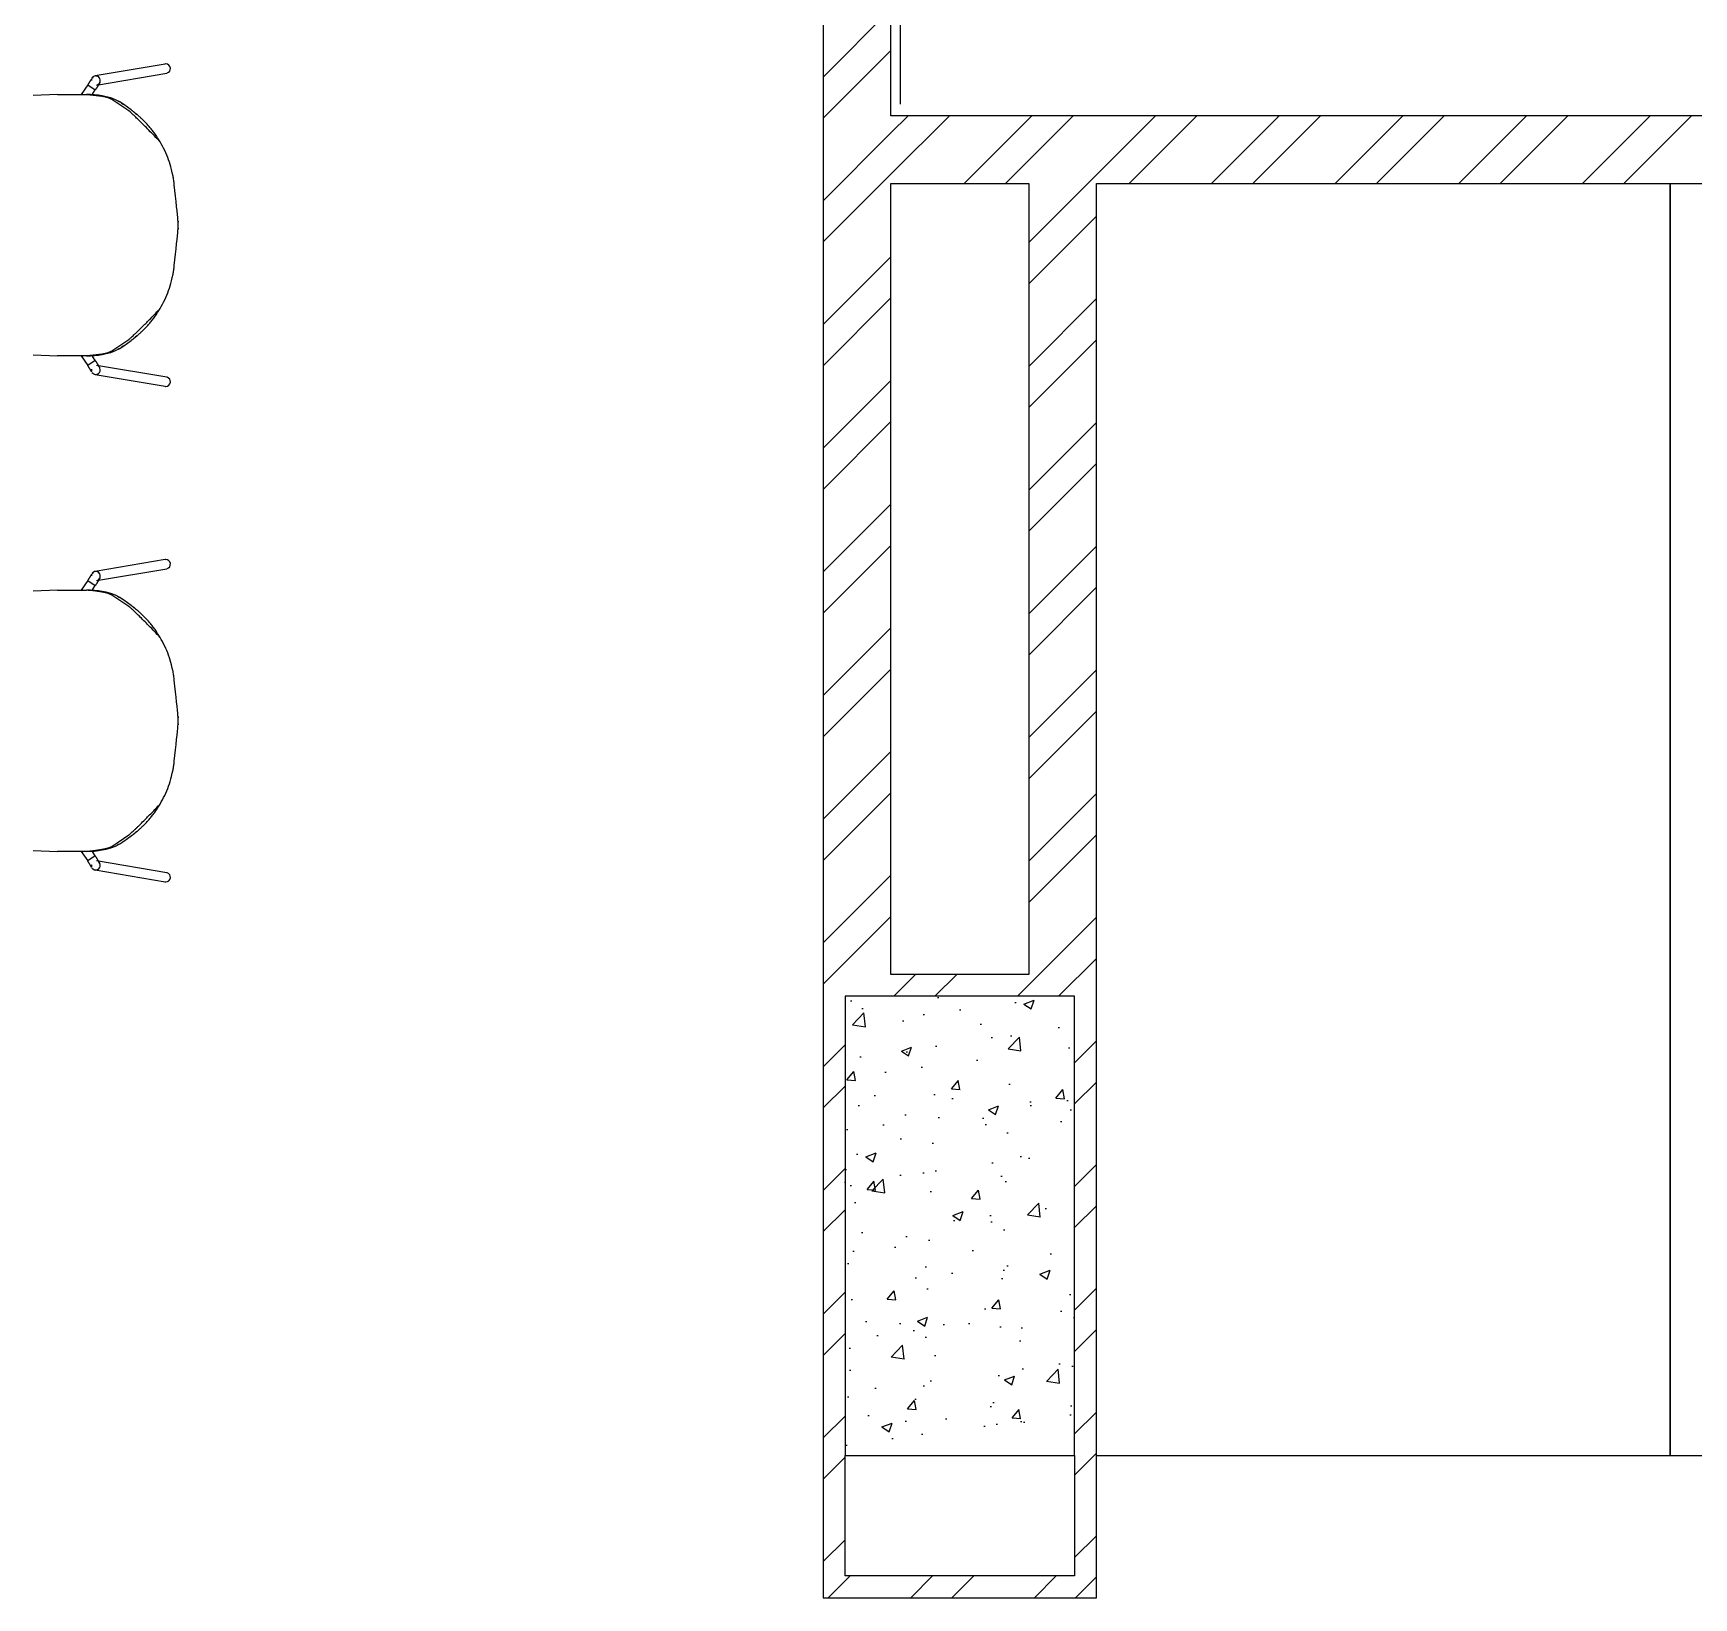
# Model space of a CAD drawing. Extents: x 6433 to 75181, y -2986 to 56414.
# Drawn here: x 31248 to 34142, y 13836 to 16562 of the extents above; entities that cross this region are included whole.
import ezdxf

# ---------------------------------------------------------------- set-up
doc = ezdxf.new("R2010")
doc.units = 0
doc.header["$MEASUREMENT"] = 0
for name, color, linetype in [('A-Column__Concrete', 7, 'CONTINUOUS'), ('A-Furniture', 252, 'CONTINUOUS'), ('A-Hatch__Brick', 2, 'CONTINUOUS'), ('A-Hatch__Concrete', 252, 'CONTINUOUS'), ('A-Wall__Brick', 6, 'CONTINUOUS')]:
    doc.layers.add(name, color=color, linetype=linetype)
pattern_1 = [(45, (8381.06, 65736.02), (-107.76307, 107.76307), []), (45, (8452.9, 65736.02), (-107.76307, 107.76307), [])]

msp = doc.modelspace()

# ---------------------------------------------------------------- hatches: boundary and pattern name
at = {"layer": 'A-Hatch__Brick'}
h = msp.add_hatch(dxfattribs=at)
h.set_pattern_fill('ANSI32', color=256, scale=16, style=0)
h.set_pattern_definition(pattern_1)
h.paths.add_polyline_path([(32742.8, 22300.9), (32742.8, 22418.9), (32624.8, 22418.9), (32624.8, 20125.9), (32742.8, 20125.9), (32742.8, 20163.9), (32662.8, 20163.9), (32662.8, 20963.9), (32742.8, 20963.9), (32742.8, 21615.5)])
h.paths.add_polyline_path([(32742.8, 16589.3), (32742.8, 17323.9), (32624.8, 17323.9), (32624.8, 14883.9), (32742.8, 14883.9), (32742.8, 16417.9)])
h = msp.add_hatch(dxfattribs=at)
h.set_pattern_fill('ANSI32', color=256, scale=16, style=0)
h.set_pattern_definition(pattern_1)
h.paths.add_polyline_path([(39682.8, 16417.9), (32742.8, 16417.9), (32742.8, 16299.9), (39682.8, 16299.9)])
h = msp.add_hatch(dxfattribs=at)
h.set_pattern_fill('ANSI32', color=256, scale=16, style=0)
h.set_pattern_definition(pattern_1)
h.paths.add_polyline_path([(33100.8, 16299.9), (32982.8, 16299.9), (32982.8, 14921.9), (33100.8, 14921.9)])
h = msp.add_hatch(dxfattribs=at)
h.set_pattern_fill('ANSI32', color=256, scale=16, style=0)
h.set_pattern_definition(pattern_1)
h.paths.add_polyline_path([(33062.8, 14921.9), (32742.8, 14921.9), (32742.8, 14883.9), (33062.8, 14883.9)])
h = msp.add_hatch(dxfattribs=at)
h.set_pattern_fill('ANSI32', color=256, scale=16, style=0)
h.set_pattern_definition(pattern_1)
h.paths.add_polyline_path([(33100.8, 14921.9), (33062.8, 14921.9), (33062.8, 13873.9), (33100.8, 13873.9), (33100.8, 14883.9)])
h = msp.add_hatch(dxfattribs=at)
h.set_pattern_fill('ANSI32', color=256, scale=16, style=0)
h.set_pattern_definition(pattern_1)
h.paths.add_polyline_path([(32662.8, 14883.9), (32624.8, 14883.9), (32624.8, 13835.9), (32662.8, 13835.9), (32662.8, 14578.8)])
h = msp.add_hatch(dxfattribs=at)
h.set_pattern_fill('ANSI32', color=256, scale=16, style=0)
h.set_pattern_definition(pattern_1)
h.paths.add_polyline_path([(33100.8, 13873.9), (32662.8, 13873.9), (32662.8, 13835.9), (33100.8, 13835.9)])
at = {"layer": 'A-Hatch__Concrete'}
h = msp.add_hatch(dxfattribs=at)
h.set_pattern_fill('AR-CONC', color=256, style=0)
h.set_pattern_definition([(50, (8381.06, 65736.02), (182.18467, -15.9391), [19.05, -209.55]), (355, (8381.06, 65736.02), (-35.2434, 191.05685), [15.24, -167.6406]), (100.45144, (8396.24, 65734.7), (146.94125, 175.11775), [16.19, -178.09024]), (46.1842, (8381.06, 65786.82), (271.079, -42.0423), [28.575, -314.325]), (96.63556, (8403.65, 65783.32), (237.4041, 247.4261), [24.285, -267.1356]), (351.18415, (8381.06, 65786.82), (237.4041, 247.4261), [22.86, -251.4597]), (21, (8406.46, 65774.12), (151.6144, -102.2652), [19.05, -209.55]), (326, (8406.46, 65774.12), (61.802, 184.18797), [15.24, -167.64]), (71.45144, (8419.1, 65765.6), (213.4164, 81.92277), [16.19, -178.08994]), (37.5, (8381.06, 65736.02), (3.0886, 84.55504), [0, -165.608, 0, -170.18, 0, -168.275]), (7.5, (8381.06, 65736.02), (66.81966, 100.18057), [0, -97.028, 0, -161.798, 0, -64.135]), (327.5, (8324.416, 65736.02), (135.590595, -5.72874), [0, -63.5, 0, -198.12, 0, -262.89]), (317.5, (8299.02, 65736.02), (148.12918, 25.4265), [0, -82.55, 0, -131.572, 0, -186.69])])
h.paths.add_polyline_path([(33062.8, 14083.9), (33062.8, 14883.9), (32662.8, 14883.9), (32662.8, 14083.9)])

# ---------------------------------------------------------------- linework, layer by layer
at = {"layer": 'A-Column__Concrete'}
for p, q in [((33062.8, 14883.9), (32662.8, 14883.9)), ((32662.8, 14883.9), (32662.8, 14083.9)), ((33062.8, 14083.9), (33062.8, 14883.9)), ((32662.8, 14083.9), (33062.8, 14083.9))]:
    msp.add_line(p, q, dxfattribs=at)
at = {"layer": 'A-Furniture'}
for p, q in [((32758.8, 17317.9), (32758.8, 16437.9)), ((31478.1, 16508), (31355.9, 16487.2)), ((31342.9, 16471.6), (31331.6, 16454.8)), ((31343.2, 16472.1), (31342.9, 16471.6)), ((31342.9, 16471.6), (31356.2, 16462.8)), ((31343.5, 16472.6), (31343.2, 16472.1)), ((31343.8, 16473.1), (31343.5, 16472.6)), ((31344.1, 16473.6), (31343.8, 16473.1)), ((31344.4, 16474), (31344.1, 16473.6)), ((31344.8, 16474.5), (31344.4, 16474)), ((31345.1, 16475), (31344.8, 16474.5)), ((31345.4, 16475.5), (31345.1, 16475)), ((31345.7, 16475.9), (31345.4, 16475.5)), ((31345.9, 16476.4), (31345.7, 16475.9)), ((31346.2, 16476.8), (31345.9, 16476.4)), ((31346.5, 16477.3), (31346.2, 16476.8)), ((31346.8, 16477.7), (31346.5, 16477.3)), ((31347, 16478.1), (31346.8, 16477.7)), ((31347.3, 16478.5), (31347, 16478.1)), ((31347.5, 16478.9), (31347.3, 16478.5)), ((31347.8, 16479.3), (31347.5, 16478.9)), ((31348, 16479.7), (31347.8, 16479.3)), ((31348.2, 16480), (31348, 16479.7)), ((31348.4, 16480.4), (31348.2, 16480)), ((31348.6, 16480.7), (31348.4, 16480.4)), ((31348.8, 16481), (31348.6, 16480.7)), ((31349, 16481.3), (31348.8, 16481)), ((31349.1, 16481.6), (31349, 16481.3)), ((31349.3, 16481.8), (31349.1, 16481.6)), ((31349.4, 16482), (31349.3, 16481.8)), ((31349.5, 16482.2), (31349.4, 16482)), ((31349.6, 16482.4), (31349.5, 16482.2)), ((31349.7, 16482.6), (31349.6, 16482.4)), ((31349.8, 16482.8), (31349.7, 16482.7)), ((31349.7, 16482.7), (31349.7, 16482.6)), ((31349.8, 16482.8), (31349.8, 16482.8)), ((31358.4, 16466.1), (31358, 16465.6)), ((31358.7, 16466.6), (31358.4, 16466.1)), ((31358.5, 16471.4), (31480.8, 16492.2)), ((31359, 16467.1), (31358.7, 16466.6)), ((31359.3, 16467.6), (31359, 16467.1)), ((31359.6, 16468), (31359.3, 16467.6)), ((31359.9, 16468.5), (31359.6, 16468)), ((31360.2, 16469), (31359.9, 16468.5)), ((31360.5, 16469.4), (31360.2, 16469)), ((31360.8, 16469.9), (31360.5, 16469.4)), ((31361.1, 16470.3), (31360.8, 16469.9)), ((31361.3, 16470.8), (31361.1, 16470.3)), ((31361.6, 16471.2), (31361.3, 16470.8)), ((31361.8, 16471.6), (31361.6, 16471.2)), ((31362.1, 16472), (31361.8, 16471.6)), ((31362.3, 16472.4), (31362.1, 16472)), ((31362.5, 16472.8), (31362.3, 16472.4)), ((31362.7, 16473.1), (31362.5, 16472.8)), ((31362.9, 16473.5), (31362.7, 16473.1)), ((31363.1, 16473.8), (31362.9, 16473.5)), ((31363.3, 16474.1), (31363.1, 16473.8)), ((31363.5, 16474.4), (31363.3, 16474.1)), ((31363.6, 16474.8), (31363.5, 16474.4)), ((31363.8, 16475.1), (31363.6, 16474.8)), ((31364, 16475.4), (31363.8, 16475.1)), ((31364.1, 16475.7), (31364, 16475.4)), ((31364.3, 16476), (31364.1, 16475.7)), ((31364.4, 16476.3), (31364.3, 16476)), ((31290.3, 16454.8), (31248, 16453.2)), ((31290.3, 16454.8), (31293.5, 16454.8)), ((31293.5, 16454.8), (31334.5, 16454.8)), ((31334.5, 16454.8), (31340.9, 16454.8)), ((31352.6, 16453.3), (31334.5, 16454.8)), ((31347.8, 16454.7), (31340.9, 16454.8)), ((31354.7, 16454.2), (31347.8, 16454.7)), ((31350, 16453.5), (31356.2, 16462.8)), ((31367.6, 16451.2), (31352.6, 16453.3)), ((31361.6, 16453.5), (31354.7, 16454.2)), ((31356.4, 16463), (31356.2, 16462.8)), ((31356.2, 16462.8), (31356.2, 16462.8)), ((31356.7, 16463.6), (31356.4, 16463)), ((31357, 16464.1), (31356.7, 16463.6)), ((31357.4, 16464.6), (31357, 16464.1)), ((31357.7, 16465.1), (31357.4, 16464.6)), ((31358, 16465.6), (31357.7, 16465.1)), ((31368.4, 16452.4), (31361.6, 16453.5)), ((31378.6, 16448.8), (31367.6, 16451.2)), ((31375.2, 16451.1), (31368.4, 16452.4)), ((31383.4, 16448.9), (31375.2, 16451.1)), ((31385.1, 16446.1), (31378.6, 16448.8)), ((31391.2, 16445.8), (31383.4, 16448.9)), ((31414.9, 16426.2), (31385.1, 16446.1)), ((31398.7, 16442), (31391.2, 16445.8)), ((31405.8, 16437.4), (31398.7, 16442)), ((31418.6, 16428.1), (31405.8, 16437.4)), ((31415.2, 16426), (31414.9, 16426.2)), ((31415.5, 16425.8), (31415.2, 16426)), ((31419.8, 16427.1), (31418.6, 16428.1)), ((31421.1, 16426.2), (31419.8, 16427.1)), ((31490.4, 16318.7), (31489, 16324.5)), ((31491.6, 16312.9), (31490.4, 16318.7)), ((31494.9, 16287.6), (31493.8, 16297.7)), ((34100.8, 16299.9), (34100.8, 14083.9)), ((34100.8, 14083.9), (34100.8, 16299.9)), ((31495.9, 16277.8), (31494.9, 16287.6)), ((31496.9, 16268.5), (31495.9, 16277.8)), ((31497.8, 16260), (31496.9, 16268.5)), ((31498.6, 16252.4), (31497.8, 16260)), ((31499.3, 16245.8), (31498.6, 16252.4)), ((31499.8, 16240.4), (31499.3, 16245.8)), ((31500.3, 16236.3), (31499.8, 16240.4)), ((31500.5, 16233.7), (31500.3, 16236.3)), ((31500.5, 16234.3), (31500.7, 16232.6)), ((31498.6, 16202.1), (31499.3, 16208.7)), ((31499.3, 16208.7), (31499.8, 16214)), ((31499.8, 16214), (31500.3, 16218.1)), ((31500.3, 16218.1), (31500.5, 16220.8)), ((31500.7, 16232.4), (31500.5, 16233.7)), ((31500.5, 16220.8), (31500.7, 16222.1)), ((31500.7, 16221.8), (31500.5, 16220.1)), ((31500.7, 16232.6), (31500.7, 16232.4)), ((31500.7, 16222.1), (31500.7, 16232.3)), ((31500.7, 16222.1), (31500.7, 16221.8)), ((31494.9, 16166.9), (31495.9, 16176.7)), ((31495.9, 16176.7), (31496.9, 16185.9)), ((31496.9, 16185.9), (31497.8, 16194.5)), ((31497.8, 16194.5), (31498.6, 16202.1)), ((31493.8, 16156.7), (31494.9, 16166.9)), ((31489, 16130), (31490.4, 16135.8)), ((31490.4, 16135.8), (31491.6, 16141.6)), ((31352.6, 16001.2), (31367.6, 16003.2)), ((31367.6, 16003.2), (31378.6, 16005.6)), ((31368.4, 16002), (31375.2, 16003.4)), ((31375.2, 16003.4), (31383.4, 16005.6)), ((31378.6, 16005.6), (31385.1, 16008.3)), ((31383.4, 16005.6), (31391.2, 16008.7)), ((31385.1, 16008.3), (31414.9, 16028.3)), ((31391.2, 16008.7), (31398.7, 16012.5)), ((31398.7, 16012.5), (31405.8, 16017.1)), ((31405.8, 16017.1), (31418.6, 16026.4)), ((31414.9, 16028.3), (31415.2, 16028.5)), ((31415.2, 16028.5), (31415.5, 16028.7)), ((31418.6, 16026.4), (31419.8, 16027.3)), ((31419.8, 16027.3), (31421.1, 16028.3)), ((31248, 16001.3), (31290.3, 15999.7)), ((31293.5, 15999.7), (31290.3, 15999.7)), ((31334.5, 15999.7), (31293.5, 15999.7)), ((31331.6, 15999.7), (31342.9, 15982.8)), ((31334.5, 15999.7), (31352.6, 16001.2)), ((31340.9, 15999.7), (31334.5, 15999.7)), ((31340.9, 15999.7), (31347.8, 15999.8)), ((31356.2, 15991.7), (31342.9, 15982.8)), ((31343.2, 15982.4), (31342.9, 15982.8)), ((31343.5, 15981.9), (31343.2, 15982.4)), ((31343.8, 15981.4), (31343.5, 15981.9)), ((31344.1, 15980.9), (31343.8, 15981.4)), ((31344.4, 15980.4), (31344.1, 15980.9)), ((31344.8, 15979.9), (31344.4, 15980.4)), ((31345.1, 15979.5), (31344.8, 15979.9)), ((31345.4, 15979), (31345.1, 15979.5)), ((31345.7, 15978.5), (31345.4, 15979)), ((31345.9, 15978.1), (31345.7, 15978.5)), ((31346.2, 15977.6), (31345.9, 15978.1)), ((31346.5, 15977.2), (31346.2, 15977.6)), ((31346.8, 15976.8), (31346.5, 15977.2)), ((31347, 15976.4), (31346.8, 15976.8)), ((31347.3, 15975.9), (31347, 15976.4)), ((31347.5, 15975.5), (31347.3, 15975.9)), ((31347.8, 15975.2), (31347.5, 15975.5)), ((31347.8, 15999.8), (31354.7, 16000.3)), ((31348, 15974.8), (31347.8, 15975.2)), ((31348.2, 15974.4), (31348, 15974.8)), ((31348.4, 15974.1), (31348.2, 15974.4)), ((31348.6, 15973.8), (31348.4, 15974.1)), ((31348.8, 15973.5), (31348.6, 15973.8)), ((31356.2, 15991.7), (31350, 16001)), ((31354.7, 16000.3), (31361.6, 16001)), ((31356.2, 15991.7), (31356.2, 15991.7)), ((31356.4, 15991.4), (31356.2, 15991.7)), ((31356.7, 15990.9), (31356.4, 15991.4)), ((31357, 15990.4), (31356.7, 15990.9)), ((31357.4, 15989.9), (31357, 15990.4)), ((31357.7, 15989.4), (31357.4, 15989.9)), ((31358, 15988.9), (31357.7, 15989.4)), ((31358.4, 15988.4), (31358, 15988.9)), ((31358.7, 15987.9), (31358.4, 15988.4)), ((31480.8, 15962.3), (31358.5, 15983)), ((31359, 15987.4), (31358.7, 15987.9)), ((31359.3, 15986.9), (31359, 15987.4)), ((31359.6, 15986.4), (31359.3, 15986.9)), ((31359.9, 15985.9), (31359.6, 15986.4)), ((31360.2, 15985.5), (31359.9, 15985.9)), ((31360.5, 15985), (31360.2, 15985.5)), ((31360.8, 15984.6), (31360.5, 15985)), ((31361.1, 15984.1), (31360.8, 15984.6)), ((31361.3, 15983.7), (31361.1, 15984.1)), ((31361.6, 15983.3), (31361.3, 15983.7)), ((31361.6, 16001), (31368.4, 16002)), ((31361.8, 15982.9), (31361.6, 15983.3)), ((31362.1, 15982.5), (31361.8, 15982.9)), ((31362.3, 15982.1), (31362.1, 15982.5)), ((31362.5, 15981.7), (31362.3, 15982.1)), ((31362.7, 15981.3), (31362.5, 15981.7)), ((31362.9, 15981), (31362.7, 15981.3)), ((31363.1, 15980.7), (31362.9, 15981)), ((31363.3, 15980.3), (31363.1, 15980.7)), ((31363.5, 15980), (31363.3, 15980.3)), ((31363.6, 15979.7), (31363.5, 15980)), ((31363.8, 15979.4), (31363.6, 15979.7)), ((31364, 15979.1), (31363.8, 15979.4)), ((31364.1, 15978.8), (31364, 15979.1)), ((31364.3, 15978.5), (31364.1, 15978.8)), ((31364.4, 15978.2), (31364.3, 15978.5)), ((31349, 15973.2), (31348.8, 15973.5)), ((31349.1, 15972.9), (31349, 15973.2)), ((31349.3, 15972.6), (31349.1, 15972.9)), ((31349.4, 15972.4), (31349.3, 15972.6)), ((31349.5, 15972.2), (31349.4, 15972.4)), ((31349.6, 15972), (31349.5, 15972.2)), ((31349.7, 15971.9), (31349.6, 15972)), ((31349.7, 15971.8), (31349.7, 15971.9)), ((31349.8, 15971.7), (31349.7, 15971.8)), ((31349.8, 15971.7), (31349.8, 15971.7)), ((31355.9, 15967.2), (31478.1, 15946.5)), ((31478.1, 15644.6), (31355.9, 15623.9)), ((31358.5, 15608.1), (31480.8, 15628.8)), ((31342.9, 15608.3), (31331.6, 15591.5)), ((31343.2, 15608.7), (31342.9, 15608.3)), ((31342.9, 15608.3), (31356.2, 15599.4)), ((31343.5, 15609.2), (31343.2, 15608.7)), ((31343.8, 15609.7), (31343.5, 15609.2)), ((31344.1, 15610.2), (31343.8, 15609.7)), ((31344.4, 15610.7), (31344.1, 15610.2)), ((31344.8, 15611.2), (31344.4, 15610.7)), ((31345.1, 15611.6), (31344.8, 15611.2)), ((31345.4, 15612.1), (31345.1, 15611.6)), ((31345.7, 15612.6), (31345.4, 15612.1)), ((31345.9, 15613), (31345.7, 15612.6)), ((31346.2, 15613.5), (31345.9, 15613)), ((31346.5, 15613.9), (31346.2, 15613.5)), ((31346.8, 15614.3), (31346.5, 15613.9)), ((31347, 15614.8), (31346.8, 15614.3)), ((31347.3, 15615.2), (31347, 15614.8)), ((31347.5, 15615.6), (31347.3, 15615.2)), ((31347.8, 15616), (31347.5, 15615.6)), ((31348, 15616.3), (31347.8, 15616)), ((31348.2, 15616.7), (31348, 15616.3)), ((31348.4, 15617), (31348.2, 15616.7)), ((31348.6, 15617.3), (31348.4, 15617)), ((31348.8, 15617.7), (31348.6, 15617.3)), ((31349, 15617.9), (31348.8, 15617.7)), ((31349.1, 15618.2), (31349, 15617.9)), ((31349.3, 15618.5), (31349.1, 15618.2)), ((31349.4, 15618.7), (31349.3, 15618.5)), ((31349.5, 15618.9), (31349.4, 15618.7)), ((31349.6, 15619.1), (31349.5, 15618.9)), ((31349.7, 15619.2), (31349.6, 15619.1)), ((31349.8, 15619.4), (31349.7, 15619.3)), ((31349.7, 15619.3), (31349.7, 15619.2)), ((31349.8, 15619.4), (31349.8, 15619.4)), ((31350, 15590.1), (31356.2, 15599.4)), ((31356.4, 15599.7), (31356.2, 15599.4)), ((31356.2, 15599.4), (31356.2, 15599.4)), ((31356.7, 15600.2), (31356.4, 15599.7)), ((31357, 15600.7), (31356.7, 15600.2)), ((31357.4, 15601.2), (31357, 15600.7)), ((31357.7, 15601.7), (31357.4, 15601.2)), ((31358, 15602.2), (31357.7, 15601.7)), ((31358.4, 15602.7), (31358, 15602.2)), ((31358.7, 15603.2), (31358.4, 15602.7)), ((31359, 15603.7), (31358.7, 15603.2)), ((31359.3, 15604.2), (31359, 15603.7)), ((31359.6, 15604.7), (31359.3, 15604.2)), ((31359.9, 15605.2), (31359.6, 15604.7)), ((31360.2, 15605.6), (31359.9, 15605.2)), ((31360.5, 15606.1), (31360.2, 15605.6)), ((31360.8, 15606.5), (31360.5, 15606.1)), ((31361.1, 15607), (31360.8, 15606.5)), ((31361.3, 15607.4), (31361.1, 15607)), ((31361.6, 15607.8), (31361.3, 15607.4)), ((31361.8, 15608.2), (31361.6, 15607.8)), ((31362.1, 15608.6), (31361.8, 15608.2)), ((31362.3, 15609), (31362.1, 15608.6)), ((31362.5, 15609.4), (31362.3, 15609)), ((31362.7, 15609.8), (31362.5, 15609.4)), ((31362.9, 15610.1), (31362.7, 15609.8)), ((31363.1, 15610.5), (31362.9, 15610.1)), ((31363.3, 15610.8), (31363.1, 15610.5)), ((31363.5, 15611.1), (31363.3, 15610.8)), ((31363.6, 15611.4), (31363.5, 15611.1)), ((31363.8, 15611.7), (31363.6, 15611.4)), ((31364, 15612), (31363.8, 15611.7)), ((31364.1, 15612.3), (31364, 15612)), ((31364.3, 15612.6), (31364.1, 15612.3)), ((31364.4, 15612.9), (31364.3, 15612.6)), ((31290.3, 15591.5), (31248, 15589.8)), ((31290.3, 15591.5), (31293.5, 15591.5)), ((31293.5, 15591.5), (31334.5, 15591.5)), ((31334.5, 15591.5), (31340.9, 15591.5)), ((31352.6, 15589.9), (31334.5, 15591.5)), ((31347.8, 15591.3), (31340.9, 15591.5)), ((31354.7, 15590.9), (31347.8, 15591.3)), ((31367.6, 15587.9), (31352.6, 15589.9)), ((31361.6, 15590.1), (31354.7, 15590.9)), ((31368.4, 15589.1), (31361.6, 15590.1)), ((31378.6, 15585.5), (31367.6, 15587.9)), ((31375.2, 15587.7), (31368.4, 15589.1)), ((31383.4, 15585.5), (31375.2, 15587.7)), ((31385.1, 15582.8), (31378.6, 15585.5)), ((31391.2, 15582.4), (31383.4, 15585.5)), ((31414.9, 15562.9), (31385.1, 15582.8)), ((31398.7, 15578.6), (31391.2, 15582.4)), ((31405.8, 15574), (31398.7, 15578.6)), ((31418.6, 15564.7), (31405.8, 15574)), ((31415.2, 15562.7), (31414.9, 15562.9)), ((31415.5, 15562.4), (31415.2, 15562.7)), ((31419.8, 15563.8), (31418.6, 15564.7)), ((31421.1, 15562.9), (31419.8, 15563.8)), ((31490.4, 15455.3), (31489, 15461.1)), ((31491.6, 15449.5), (31490.4, 15455.3)), ((31494.9, 15424.2), (31493.8, 15434.4)), ((31495.9, 15414.4), (31494.9, 15424.2)), ((31496.9, 15405.2), (31495.9, 15414.4)), ((31497.8, 15396.7), (31496.9, 15405.2)), ((31498.6, 15389), (31497.8, 15396.7)), ((31499.3, 15382.5), (31498.6, 15389)), ((31499.8, 15377.1), (31499.3, 15382.5)), ((31500.3, 15373), (31499.8, 15377.1)), ((31500.5, 15370.3), (31500.3, 15373)), ((31500.5, 15371), (31500.7, 15369.3)), ((31500.7, 15369.1), (31500.5, 15370.3)), ((31500.7, 15369.3), (31500.7, 15369.1)), ((31500.7, 15358.8), (31500.7, 15369)), ((31497.8, 15331.1), (31498.6, 15338.7)), ((31498.6, 15338.7), (31499.3, 15345.3)), ((31499.3, 15345.3), (31499.8, 15350.7)), ((31499.8, 15350.7), (31500.3, 15354.8)), ((31500.3, 15354.8), (31500.5, 15357.5)), ((31500.5, 15357.5), (31500.7, 15358.7)), ((31500.7, 15358.5), (31500.5, 15356.8)), ((31500.7, 15358.7), (31500.7, 15358.5)), ((31494.9, 15303.5), (31495.9, 15313.3)), ((31495.9, 15313.3), (31496.9, 15322.6)), ((31496.9, 15322.6), (31497.8, 15331.1)), ((31493.8, 15293.4), (31494.9, 15303.5)), ((31489, 15266.6), (31490.4, 15272.4)), ((31490.4, 15272.4), (31491.6, 15278.3)), ((31385.1, 15145), (31414.9, 15164.9)), ((31414.9, 15164.9), (31415.2, 15165.1)), ((31415.2, 15165.1), (31415.5, 15165.3)), ((31418.6, 15163.1), (31419.8, 15164)), ((31419.8, 15164), (31421.1, 15164.9)), ((31248, 15138), (31290.3, 15136.3)), ((31293.5, 15136.3), (31290.3, 15136.3)), ((31334.5, 15136.3), (31293.5, 15136.3)), ((31331.6, 15136.3), (31342.9, 15119.5)), ((31334.5, 15136.3), (31352.6, 15137.8)), ((31340.9, 15136.3), (31334.5, 15136.3)), ((31340.9, 15136.3), (31347.8, 15136.5)), ((31347.8, 15136.5), (31354.7, 15136.9)), ((31356.2, 15128.3), (31350, 15137.6)), ((31352.6, 15137.8), (31367.6, 15139.9)), ((31354.7, 15136.9), (31361.6, 15137.7)), ((31361.6, 15137.7), (31368.4, 15138.7)), ((31367.6, 15139.9), (31378.6, 15142.3)), ((31368.4, 15138.7), (31375.2, 15140)), ((31375.2, 15140), (31383.4, 15142.3)), ((31378.6, 15142.3), (31385.1, 15145)), ((31383.4, 15142.3), (31391.2, 15145.3)), ((31391.2, 15145.3), (31398.7, 15149.2)), ((31398.7, 15149.2), (31405.8, 15153.8)), ((31405.8, 15153.8), (31418.6, 15163.1)), ((31356.2, 15128.3), (31342.9, 15119.5)), ((31343.2, 15119), (31342.9, 15119.5)), ((31343.5, 15118.5), (31343.2, 15119)), ((31343.8, 15118), (31343.5, 15118.5)), ((31344.1, 15117.6), (31343.8, 15118)), ((31344.4, 15117.1), (31344.1, 15117.6)), ((31344.8, 15116.6), (31344.4, 15117.1)), ((31345.1, 15116.1), (31344.8, 15116.6)), ((31345.4, 15115.7), (31345.1, 15116.1)), ((31345.7, 15115.2), (31345.4, 15115.7)), ((31345.9, 15114.7), (31345.7, 15115.2)), ((31346.2, 15114.3), (31345.9, 15114.7)), ((31346.5, 15113.9), (31346.2, 15114.3)), ((31346.8, 15113.4), (31346.5, 15113.9)), ((31347, 15113), (31346.8, 15113.4)), ((31347.3, 15112.6), (31347, 15113)), ((31347.5, 15112.2), (31347.3, 15112.6)), ((31347.8, 15111.8), (31347.5, 15112.2)), ((31348, 15111.4), (31347.8, 15111.8)), ((31348.2, 15111.1), (31348, 15111.4)), ((31348.4, 15110.7), (31348.2, 15111.1)), ((31348.6, 15110.4), (31348.4, 15110.7)), ((31348.8, 15110.1), (31348.6, 15110.4)), ((31349, 15109.8), (31348.8, 15110.1)), ((31349.1, 15109.5), (31349, 15109.8)), ((31349.3, 15109.3), (31349.1, 15109.5)), ((31349.4, 15109.1), (31349.3, 15109.3)), ((31349.5, 15108.9), (31349.4, 15109.1)), ((31349.6, 15108.7), (31349.5, 15108.9)), ((31349.7, 15108.5), (31349.6, 15108.7)), ((31349.7, 15108.4), (31349.7, 15108.5)), ((31349.8, 15108.3), (31349.7, 15108.4)), ((31349.8, 15108.3), (31349.8, 15108.3)), ((31356.2, 15128.3), (31356.2, 15128.3)), ((31356.4, 15128.1), (31356.2, 15128.3)), ((31356.7, 15127.6), (31356.4, 15128.1)), ((31357, 15127.1), (31356.7, 15127.6)), ((31357.4, 15126.5), (31357, 15127.1)), ((31357.7, 15126), (31357.4, 15126.5)), ((31358, 15125.5), (31357.7, 15126)), ((31358.4, 15125), (31358, 15125.5)), ((31358.7, 15124.5), (31358.4, 15125)), ((31480.8, 15098.9), (31358.5, 15119.7)), ((31359, 15124), (31358.7, 15124.5)), ((31359.3, 15123.5), (31359, 15124)), ((31359.6, 15123.1), (31359.3, 15123.5)), ((31359.9, 15122.6), (31359.6, 15123.1)), ((31360.2, 15122.1), (31359.9, 15122.6)), ((31360.5, 15121.7), (31360.2, 15122.1)), ((31360.8, 15121.2), (31360.5, 15121.7)), ((31361.1, 15120.8), (31360.8, 15121.2)), ((31361.3, 15120.3), (31361.1, 15120.8)), ((31361.6, 15119.9), (31361.3, 15120.3)), ((31361.8, 15119.5), (31361.6, 15119.9)), ((31362.1, 15119.1), (31361.8, 15119.5)), ((31362.3, 15118.7), (31362.1, 15119.1)), ((31362.5, 15118.4), (31362.3, 15118.7)), ((31362.7, 15118), (31362.5, 15118.4)), ((31362.9, 15117.6), (31362.7, 15118)), ((31363.1, 15117.3), (31362.9, 15117.6)), ((31363.3, 15117), (31363.1, 15117.3)), ((31363.5, 15116.7), (31363.3, 15117)), ((31363.6, 15116.4), (31363.5, 15116.7)), ((31363.8, 15116.1), (31363.6, 15116.4)), ((31364, 15115.8), (31363.8, 15116.1)), ((31364.1, 15115.5), (31364, 15115.8)), ((31364.3, 15115.2), (31364.1, 15115.5)), ((31364.4, 15114.8), (31364.3, 15115.2)), ((31355.9, 15103.9), (31478.1, 15083.2)), ((33100.8, 14083.9), (34100.8, 14083.9)), ((34100.8, 14083.9), (35100.8, 14083.9))]:
    msp.add_line(p, q, dxfattribs=at)
for centre, major_axis, start_param, end_param in [((31479.4, 16500.1), (1.34, -7.89), 2.967169, 3.228969), ((31479.4, 16500.1), (1.34, -7.89), 0.087376, 2.967169), ((31357.2, 16479.3), (1.34, -7.89), 4.276166, 4.537966), ((31357.1, 16479.5), (7.31, -3.25), 1.134574, 2.967169), ((31357.2, 16479.3), (1.34, -7.89), 2.967169, 4.014367), ((31357.2, 16479.3), (1.34, -7.89), 0.087376, 2.967169), ((31357.1, 15974.9), (7.31, 3.25), 2.530618, 3.054216), ((31357.2, 15975.1), (1.34, 7.89), 1.745219, 2.007019), ((31357.2, 15975.1), (1.34, 7.89), 3.316016, 5.93401), ((31357.1, 15974.9), (7.31, 3.25), 3.316016, 5.148612), ((31357.2, 15975.1), (1.34, 7.89), 2.530618, 3.316016), ((31479.4, 15954.4), (1.34, 7.89), 3.054216, 3.316016), ((31479.4, 15954.4), (1.34, 7.89), 3.316016, 6.195809), ((31479.4, 15636.7), (1.34, -7.89), 2.967169, 3.228969), ((31479.4, 15636.7), (1.34, -7.89), 0.087376, 2.967169), ((31357.2, 15616), (1.34, -7.89), 4.276166, 4.537966), ((31357.1, 15616.2), (7.31, -3.25), 1.134574, 2.967169), ((31357.2, 15616), (1.34, -7.89), 2.967169, 4.014367), ((31357.2, 15616), (1.34, -7.89), 0.087376, 2.967169), ((31357.1, 15111.6), (7.31, 3.25), 2.530618, 3.054216), ((31357.2, 15111.8), (1.34, 7.89), 1.745219, 2.007019), ((31357.1, 15111.6), (7.31, 3.25), 3.316016, 5.148612), ((31357.2, 15111.8), (1.34, 7.89), 2.530618, 3.316016), ((31357.2, 15111.8), (1.34, 7.89), 3.316016, 5.93401), ((31479.4, 15091), (1.34, 7.89), 3.054216, 3.316016), ((31479.4, 15091), (1.34, 7.89), 3.316016, 6.195809)]:
    msp.add_ellipse(centre, major_axis=major_axis, ratio=0.962568, start_param=start_param, end_param=end_param, dxfattribs=at)
for points in [[(31394.8, 16444.1), (31396.1, 16443.4), (31397.3, 16442.8), (31398.5, 16442.1)], [(31400.5, 16440.9), (31402.3, 16439.8), (31404.1, 16438.6), (31405.8, 16437.4)], [(31489, 16324.5), (31487.5, 16330.1), (31484.1, 16341.3), (31477.4, 16357.4), (31472, 16367.5), (31469.1, 16372.5)], [(31493.8, 16297.7), (31493.6, 16300.3), (31492.9, 16305.3), (31492.1, 16310.4), (31491.6, 16312.9)], [(31491.6, 16141.6), (31492.1, 16144.1), (31492.9, 16149.1), (31493.6, 16154.2), (31493.8, 16156.7)], [(31469.1, 16082), (31472, 16086.9), (31477.4, 16097.1), (31484.1, 16113.2), (31487.5, 16124.3), (31489, 16130)], [(31398.5, 16012.4), (31397.3, 16011.7), (31396.1, 16011), (31394.8, 16010.4)], [(31405.8, 16017.1), (31404.1, 16015.9), (31402.3, 16014.7), (31400.5, 16013.6)], [(31394.8, 15580.7), (31396.1, 15580.1), (31397.3, 15579.4), (31398.5, 15578.7)], [(31400.5, 15577.5), (31402.3, 15576.4), (31404.1, 15575.2), (31405.8, 15574)], [(31489, 15461.1), (31487.5, 15466.8), (31484.1, 15477.9), (31477.4, 15494.1), (31472, 15504.2), (31469.1, 15509.1)], [(31493.8, 15434.4), (31493.6, 15436.9), (31492.9, 15442), (31492.1, 15447), (31491.6, 15449.5)], [(31491.6, 15278.3), (31492.1, 15280.8), (31492.9, 15285.8), (31493.6, 15290.8), (31493.8, 15293.4)], [(31469.1, 15218.7), (31472, 15223.6), (31477.4, 15233.7), (31484.1, 15249.8), (31487.5, 15261), (31489, 15266.6)], [(31398.5, 15149), (31397.3, 15148.4), (31396.1, 15147.7), (31394.8, 15147.1)], [(31405.8, 15153.8), (31404.1, 15152.5), (31402.3, 15151.3), (31400.5, 15150.2)]]:
    msp.add_open_spline(points, degree=3, dxfattribs=at)
for points, knots in [([(31469.1, 16372.5), (31462.5, 16379.5), (31452.7, 16389.6), (31440.6, 16401.7), (31433, 16409.2), (31428.2, 16413.9), (31425.6, 16416.4), (31424, 16417.9), (31422.1, 16419.8), (31420, 16421.7), (31417.6, 16423.9), (31416.2, 16425.1), (31415.5, 16425.8)], [0, 0, 0, 0, 0.285714, 0.428571, 0.571429, 0.678571, 0.705357, 0.732143, 0.785714, 0.839286, 0.892857, 1, 1, 1, 1]), ([(31418.6, 16428.1), (31420.2, 16426.9), (31422.4, 16425.2), (31424.9, 16423.2), (31427.1, 16421.5), (31428.3, 16420.5), (31428.9, 16420)], [0, 0, 0, 0, 0.333333, 0.5, 0.666667, 1, 1, 1, 1]), ([(31469.1, 16372.5), (31466.3, 16377.2), (31461.9, 16383.9), (31456.6, 16391.1), (31453.5, 16394.9), (31451.2, 16397.7), (31448.9, 16400.4), (31446.5, 16403), (31444.2, 16405.5), (31442, 16407.9), (31439.7, 16410.2), (31437.5, 16412.3), (31435.3, 16414.3), (31433.2, 16416.2), (31431.2, 16418), (31429.3, 16419.6), (31427.5, 16421.1), (31425.8, 16422.5), (31424.4, 16423.7), (31422.7, 16425.1), (31421.7, 16425.8), (31421.1, 16426.2)], [0, 0, 0, 0, 0.166667, 0.25, 0.291667, 0.333333, 0.375, 0.416667, 0.458333, 0.5, 0.541667, 0.583333, 0.625, 0.666667, 0.708333, 0.75, 0.791667, 0.833333, 0.875, 0.916667, 1, 1, 1, 1]), ([(31415.5, 16028.7), (31416.5, 16029.5), (31419.1, 16031.8), (31424, 16036.5), (31428.6, 16041), (31433.7, 16045.9), (31442, 16054.1), (31454.3, 16066.5), (31464.2, 16076.7), (31469.1, 16082)], [0, 0, 0, 0, 0.142857, 0.285714, 0.357143, 0.428571, 0.571429, 0.785714, 1, 1, 1, 1]), ([(31421.1, 16028.3), (31421.7, 16028.6), (31422.7, 16029.4), (31424.4, 16030.8), (31425.8, 16032), (31427.5, 16033.3), (31429.3, 16034.8), (31431.2, 16036.5), (31433.2, 16038.2), (31435.3, 16040.1), (31437.5, 16042.2), (31439.7, 16044.3), (31442, 16046.6), (31444.2, 16049), (31446.5, 16051.4), (31448.9, 16054), (31451.2, 16056.7), (31453.5, 16059.5), (31456.6, 16063.4), (31461.9, 16070.5), (31466.3, 16077.3), (31469.1, 16082)], [0, 0, 0, 0, 0.083333, 0.125, 0.166667, 0.208333, 0.25, 0.291667, 0.333333, 0.375, 0.416667, 0.458333, 0.5, 0.541667, 0.583333, 0.625, 0.666667, 0.708333, 0.75, 0.833333, 1, 1, 1, 1]), ([(31428.9, 16034.5), (31428.3, 16033.9), (31427.1, 16033), (31424.9, 16031.2), (31422.4, 16029.2), (31420.2, 16027.6), (31418.6, 16026.4)], [0, 0, 0, 0, 0.333333, 0.5, 0.666667, 1, 1, 1, 1]), ([(31469.1, 15509.1), (31462.5, 15516.2), (31452.7, 15526.2), (31440.6, 15538.3), (31433, 15545.9), (31428.2, 15550.6), (31425.6, 15553), (31424, 15554.6), (31422.1, 15556.4), (31420, 15558.4), (31417.6, 15560.6), (31416.2, 15561.8), (31415.5, 15562.4)], [0, 0, 0, 0, 0.285714, 0.428571, 0.571429, 0.678571, 0.705357, 0.732143, 0.785714, 0.839286, 0.892857, 1, 1, 1, 1]), ([(31418.6, 15564.7), (31420.2, 15563.5), (31422.4, 15561.9), (31424.9, 15559.9), (31427.1, 15558.1), (31428.3, 15557.2), (31428.9, 15556.7)], [0, 0, 0, 0, 0.333333, 0.5, 0.666667, 1, 1, 1, 1]), ([(31469.1, 15509.1), (31466.3, 15513.8), (31461.9, 15520.6), (31456.6, 15527.7), (31453.5, 15531.6), (31451.2, 15534.4), (31448.9, 15537.1), (31446.5, 15539.7), (31444.2, 15542.2), (31442, 15544.5), (31439.7, 15546.8), (31437.5, 15548.9), (31435.3, 15551), (31433.2, 15552.9), (31431.2, 15554.7), (31429.3, 15556.3), (31427.5, 15557.8), (31425.8, 15559.2), (31424.4, 15560.4), (31422.7, 15561.7), (31421.7, 15562.5), (31421.1, 15562.9)], [0, 0, 0, 0, 0.166667, 0.25, 0.291667, 0.333333, 0.375, 0.416667, 0.458333, 0.5, 0.541667, 0.583333, 0.625, 0.666667, 0.708333, 0.75, 0.791667, 0.833333, 0.875, 0.916667, 1, 1, 1, 1]), ([(31415.5, 15165.3), (31416.5, 15166.2), (31419.1, 15168.5), (31424, 15173.2), (31428.6, 15177.6), (31433.7, 15182.6), (31442, 15190.8), (31454.3, 15203.2), (31464.2, 15213.4), (31469.1, 15218.7)], [0, 0, 0, 0, 0.142857, 0.285714, 0.357143, 0.428571, 0.571429, 0.785714, 1, 1, 1, 1]), ([(31421.1, 15164.9), (31421.7, 15165.3), (31422.7, 15166), (31424.4, 15167.4), (31425.8, 15168.6), (31427.5, 15170), (31429.3, 15171.5), (31431.2, 15173.1), (31433.2, 15174.9), (31435.3, 15176.8), (31437.5, 15178.8), (31439.7, 15181), (31442, 15183.2), (31444.2, 15185.6), (31446.5, 15188.1), (31448.9, 15190.7), (31451.2, 15193.4), (31453.5, 15196.2), (31456.6, 15200.1), (31461.9, 15207.2), (31466.3, 15213.9), (31469.1, 15218.7)], [0, 0, 0, 0, 0.083333, 0.125, 0.166667, 0.208333, 0.25, 0.291667, 0.333333, 0.375, 0.416667, 0.458333, 0.5, 0.541667, 0.583333, 0.625, 0.666667, 0.708333, 0.75, 0.833333, 1, 1, 1, 1]), ([(31428.9, 15171.1), (31428.3, 15170.6), (31427.1, 15169.6), (31424.9, 15167.9), (31422.4, 15165.9), (31420.2, 15164.2), (31418.6, 15163.1)], [0, 0, 0, 0, 0.333333, 0.5, 0.666667, 1, 1, 1, 1])]:
    msp.add_open_spline(points, degree=3, knots=knots, dxfattribs=at)
at = {"layer": 'A-Wall__Brick'}
for p, q in [((32624.8, 17323.9), (32624.8, 13835.9)), ((32742.8, 16417.9), (32742.8, 17323.9)), ((39682.8, 16417.9), (32742.8, 16417.9)), ((32742.8, 14921.9), (32742.8, 16299.9)), ((32742.8, 16299.9), (32982.8, 16299.9)), ((32982.8, 16299.9), (32982.8, 14921.9)), ((33100.8, 16299.9), (39325.3, 16299.9)), ((33100.8, 13835.9), (33100.8, 16299.9)), ((32982.8, 14921.9), (32742.8, 14921.9)), ((32662.8, 13873.9), (32662.8, 14083.9)), ((33062.8, 14083.9), (33062.8, 13873.9)), ((33062.8, 13873.9), (32662.8, 13873.9)), ((32624.8, 13835.9), (33100.8, 13835.9))]:
    msp.add_line(p, q, dxfattribs=at)

doc.saveas('drawing.dxf')
